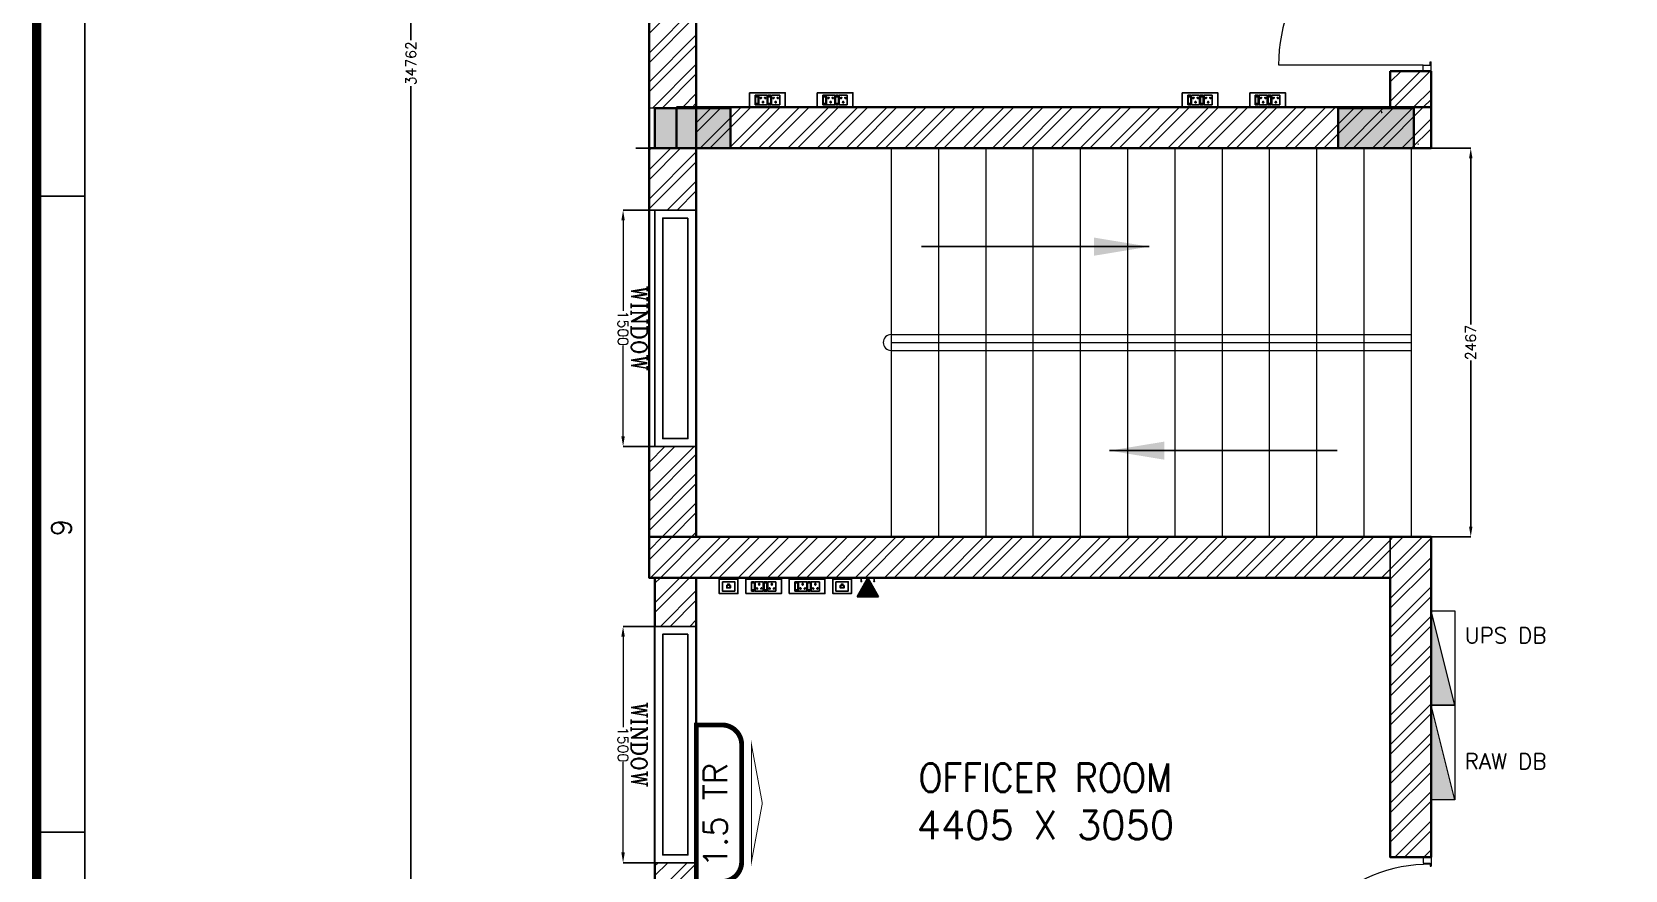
# Model space of a CAD drawing. Extents: x -52083 to 49512, y -145230 to 20224.
# Drawn here: x 15169 to 25283, y -7729 to -2408 of the extents above; entities that cross this region are included whole.
import ezdxf
from ezdxf.enums import TextEntityAlignment as Align

# ---------------------------------------------------------------- set-up
doc = ezdxf.new("R2010")
doc.units = 0
doc.header["$LTSCALE"] = 0.5
doc.header["$MEASUREMENT"] = 0
doc.header["$PDMODE"] = 32
for name, color, linetype, lineweight in [('0-1 AC UNIT', 8, 'Continuous', 25), ('1050x2100 Door', 6, 'Continuous', 5), ('COL', 1, 'Continuous', 35), ('DIM', 3, 'Continuous', 5), ('ELE. DB', 1, 'Continuous', 9), ('ELE.DB', 1, 'Continuous', 20), ('Hatch-1', 8, 'Continuous', 5), ('Sa-Block Text', 7, 'Continuous', 18), ('SILL', 8, 'Continuous', 13), ('wall-1', 7, 'Continuous', 35)]:
    doc.layers.add(name, color=color, linetype=linetype, lineweight=lineweight)
for name, color, linetype in [('Asbuilt', 7, 'Continuous'), ('HATCH', 7, 'Continuous'), ('PDF_Text', 5, 'Continuous'), ('SA-6MRP', 1, 'Continuous'), ('SA-6MUP', 223, 'Continuous'), ('SA-Lan', 3, 'Continuous'), ('SA-Voice', 5, 'Continuous'), ('TITLE', 7, 'Continuous')]:
    doc.layers.add(name, color=color, linetype=linetype)
doc.styles.add('RomanS', font='romans.shx')
doc.styles.get("Standard").update_dxf_attribs({"font": 'romans.shx'})
doc.dimstyles.new('Sa-dim', dxfattribs={"dimtxt": 65, "dimasz": 65, "dimexe": 0, "dimexo": 0, "dimtad": 0, "dimdec": 0, "dimdsep": 46, "dimtxsty": 'Standard', "dimcen": 0, "dimclrd": 256, "dimclre": 7, "dimclrt": 1, "dimadec": 0, "dimazin": 0, "dimtfac": 1, "dimtdec": 0, "dimtmove": 0, "dimatfit": 3, "dimfxl": 1, "dimlwd": -1, "dimarcsym": 0})
pattern_1 = [(45, (71188.27, 2e-13), (-92.80777, 92.80777), []), (45, (71250.15, 2e-13), (-92.80777, 92.80777), [])]

# ---------------------------------------------------------------- blocks, each defined once
blk = doc.blocks.new('*U109')
at = {"color": 5}
blk.add_wipeout([(50, 400), (50, 240), (1450, 240), (1450, 400)], dxfattribs=at)
blk.add_wipeout([(0, 450), (0, 190), (1500, 190), (1500, 450)], dxfattribs=at)
for points in [[(0, 450), (0, 190), (1500, 190), (1500, 450)], [(50, 400), (50, 240), (1450, 240), (1450, 400)]]:
    blk.add_lwpolyline(points, close=True, dxfattribs=at)
blk = doc.blocks.new('*D861')
at = {"layer": 'Defpoints', "color": 0}
for p in [(18922, -6182), (19124, -6182), (19124, -7682)]:
    blk.add_point(p, dxfattribs=at)
at = {"layer": 'DIM', "color": 7, "lineweight": -2}
for p, q in [((19124, -6182), (18922, -6182)), ((19124, -7682), (18922, -7682))]:
    blk.add_line(p, q, dxfattribs=at)
at = {"layer": 'DIM'}
for p, q in [((18922, -6247), (18922, -6822)), ((18922, -7617), (18922, -7043))]:
    blk.add_line(p, q, dxfattribs=at)
for points in [[(18911, -6247), (18933, -6247), (18922, -6182)], [(18911, -7617), (18933, -7617), (18922, -7682)]]:
    blk.add_solid(points, dxfattribs=at)
at = {"layer": 'DIM', "color": 1, "insert": (18922, -6932), "char_height": 65, "attachment_point": 5, "rotation": 270}
blk.add_mtext('1500', dxfattribs=at)
blk = doc.blocks.new('1050x2100')
at = {"layer": '1050x2100 Door'}
for p, q in [((289972, 46662), (289972, 46712)), ((289972, 46712), (290030, 46712)), ((289972, 46662), (289972, 46712)), ((289972, 46662), (290010, 46662)), ((290010, 46662), (290010, 46705)), ((290010, 46705), (290030, 46705)), ((290030, 46705), (290030, 46712)), ((291022, 46712), (290964, 46712)), ((290964, 46705), (290964, 46712)), ((290984, 46705), (290964, 46705)), ((290984, 46662), (290984, 46705)), ((291022, 46662), (290984, 46662)), ((290984, 46662), (290984, 45744)), ((291022, 46662), (291022, 46712))]:
    blk.add_line(p, q, dxfattribs=at)
blk.add_arc((290976, 46703), 959, 179.4701, 270.4563, dxfattribs=at)
blk = doc.blocks.new('*D871')
at = {"layer": 'Defpoints', "color": 0}
for p in [(18922, -3540), (19124, -3540), (19124, -5040)]:
    blk.add_point(p, dxfattribs=at)
at = {"layer": 'DIM', "color": 7, "lineweight": -2}
for p, q in [((19124, -3540), (18922, -3540)), ((19124, -5040), (18922, -5040))]:
    blk.add_line(p, q, dxfattribs=at)
at = {"layer": 'DIM'}
for p, q in [((18922, -3605), (18922, -4179)), ((18922, -4975), (18922, -4400))]:
    blk.add_line(p, q, dxfattribs=at)
for points in [[(18911, -3605), (18933, -3605), (18922, -3540)], [(18911, -4975), (18933, -4975), (18922, -5040)]]:
    blk.add_solid(points, dxfattribs=at)
at = {"layer": 'DIM', "color": 1, "insert": (18922, -4290), "char_height": 65, "attachment_point": 5, "rotation": 270}
blk.add_mtext('1500', dxfattribs=at)
blk = doc.blocks.new('*U587')
at = {"ltscale": 30}
h = blk.add_hatch(dxfattribs=at)
h.set_pattern_fill('ANSI31', color=256, scale=1.368807, angle=0.1071, style=0)
h.set_pattern_definition([(45.107, (-67.5, -58.507), (-3.0788, 3.06731), [])])
h.paths.add_polyline_path([(-68, -59), (0, 61), (68, -59)])
for p, q in [((-68, -59), (0, 61)), ((0, 61), (68, -59)), ((68, -59), (-68, -59))]:
    blk.add_line(p, q, dxfattribs=at)
at = {"linetype": 'Continuous', "ltscale": 12}
blk.add_line((-41, 60), (40, 60), dxfattribs=at)
at = {"ltscale": 12}
for p, q in [((-41, 60), (-41, 42)), ((40, 60), (40, 42))]:
    blk.add_line(p, q, dxfattribs=at)
at = {"ltscale": 30, "const_width": 6.84}
for points in [[(-44, 40, 1), (-37, 40, 1)], [(37, 40, 1), (44, 40, 1)]]:
    blk.add_lwpolyline(points, format="xyb", close=True, dxfattribs=at)
blk = doc.blocks.new('*U590')
at = {"layer": '0-1 AC UNIT', "color": 3, "const_width": 31.2}
blk.add_lwpolyline([(-272, -288), (471, -288, 0.414214), (596, -162), (596, 0), (-398, 0), (-398, -162, 0.414214)], format="xyb", close=True, dxfattribs=at)
at = {"layer": '0-1 AC UNIT', "color": 3, "const_width": 6.25}
blk.add_lwpolyline([(471, -350), (99, -419), (-272, -350), (471, -350)], dxfattribs=at)
blk = doc.blocks.new('*U592')
at = {"ltscale": 300}
for p, q in [((-78, 30), (-78, -30)), ((-78, 30), (-78, -30)), ((-57, 30), (-78, 30)), ((-78, 30), (-57, 30)), ((-76, 23), (-76, -23)), ((-59, 23), (-76, 23)), ((-59, -23), (-59, 23)), ((-57, -30), (-57, 30)), ((-54, 30), (-2, 30)), ((-54, -30), (-54, 30)), ((-2, 30), (-2, -30)), ((2, 30), (2, -30)), ((2, 30), (2, -30)), ((22, 30), (2, 30)), ((2, 30), (22, 30)), ((3, 23), (3, -23)), ((21, 23), (3, 23)), ((21, -23), (21, 23)), ((22, -30), (22, 30)), ((26, -30), (26, 30)), ((26, 30), (78, 30)), ((78, 30), (78, -30)), ((-78, -30), (-57, -30)), ((-76, -21), (-59, -21)), ((-76, -23), (-59, -23)), ((-2, -30), (-54, -30)), ((2, -30), (22, -30)), ((3, -21), (21, -21)), ((3, -23), (21, -23)), ((78, -30), (26, -30))]:
    blk.add_line(p, q, dxfattribs=at)
blk.add_lwpolyline([(-113, -46), (113, -46), (113, 46), (-113, 46)], close=True, dxfattribs=at)
for centre, radius, start, end in [((-28, 15), 4.06, 307.1584, 232.8416), ((-28, 11), 2.59, 161.4031, 18.5969), ((52, 15), 4.06, 307.1584, 232.8416), ((52, 11), 2.59, 161.4031, 18.5969), ((-43, -12), 3.5, 5.2689, 272.51), ((-40, -14), 2.82, 202.6838, 75.0951), ((-16, -14), 2.82, 104.9049, 337.3162), ((-13, -12), 3.5, 267.49, 174.7311), ((37, -12), 3.5, 5.2689, 272.51), ((40, -14), 2.82, 202.6838, 75.0951), ((64, -14), 2.82, 104.9049, 337.3162), ((67, -12), 3.5, 267.49, 174.7311)]:
    blk.add_arc(centre, radius, start, end, dxfattribs=at)
at = {"layer": 'Sa-Block Text', "flags": 1}
for tag, p in [('PROJECTNAME', (102, 776)), ('FLOOR', (102, 686)), ('LABNAME', (102, 577)), ('ITEMNO:', (102, 480))]:
    blk.add_attdef(tag, text='', height=65, dxfattribs=at).set_placement(p, align=Align.MIDDLE_CENTER)
at = {"layer": 'Sa-Block Text'}
blk.add_attdef('CATALOGUE', text='', height=65, dxfattribs=at).set_placement((102, 361), align=Align.MIDDLE_CENTER)
blk = doc.blocks.new('*U593')
for p, q in [((-78, 30), (-78, -30)), ((-78, 30), (-78, -30)), ((-57, 30), (-78, 30)), ((-78, 30), (-57, 30)), ((-76, 23), (-76, -23)), ((-59, 23), (-76, 23)), ((-59, -23), (-59, 23)), ((-57, -30), (-57, 30)), ((-54, 30), (-2, 30)), ((-54, -30), (-54, 30)), ((-2, 30), (-2, -30)), ((2, 30), (2, -30)), ((2, 30), (2, -30)), ((22, 30), (2, 30)), ((2, 30), (22, 30)), ((3, 23), (3, -23)), ((21, 23), (3, 23)), ((21, -23), (21, 23)), ((22, -30), (22, 30)), ((26, -30), (26, 30)), ((26, 30), (78, 30)), ((78, 30), (78, -30)), ((-78, -30), (-57, -30)), ((-76, -21), (-59, -21)), ((-76, -23), (-59, -23)), ((-2, -30), (-54, -30)), ((2, -30), (22, -30)), ((3, -21), (21, -21)), ((3, -23), (21, -23)), ((78, -30), (26, -30))]:
    blk.add_line(p, q)
blk.add_lwpolyline([(-113, -46), (113, -46), (113, 46), (-113, 46)], close=True)
for centre, radius, start, end in [((-28, 15), 4.06, 307.1584, 232.8416), ((-28, 11), 2.59, 161.4031, 18.5969), ((52, 15), 4.06, 307.1584, 232.8416), ((52, 11), 2.59, 161.4031, 18.5969), ((-43, -12), 3.5, 5.2689, 272.51), ((-40, -14), 2.82, 202.6838, 75.0951), ((-16, -14), 2.82, 104.9049, 337.3162), ((-13, -12), 3.5, 267.49, 174.7311), ((37, -12), 3.5, 5.2689, 272.51), ((40, -14), 2.82, 202.6838, 75.0951), ((64, -14), 2.82, 104.9049, 337.3162), ((67, -12), 3.5, 267.49, 174.7311)]:
    blk.add_arc(centre, radius, start, end)
at = {"layer": 'Sa-Block Text', "flags": 1}
for tag, p in [('PROJECTNAME', (15, 619)), ('FLOOR', (15, 530)), ('LABNAME', (15, 420)), ('ITEMNO:', (15, 323))]:
    blk.add_attdef(tag, text='', height=65, dxfattribs=at).set_placement(p, align=Align.MIDDLE_CENTER)
at = {"layer": 'Sa-Block Text'}
blk.add_attdef('CATALOGUE', text='', height=65, dxfattribs=at).set_placement((15, 174), align=Align.MIDDLE_CENTER)
blk = doc.blocks.new('*U594')
for points in [[(-59, 46), (59, 46), (59, -46), (-59, -46)], [(-39, 30), (39, 30), (39, -30), (-39, -30)], [(12, 6), (5, 6), (5, 15), (-5, 15), (-5, 6), (-12, 6), (-12, -10), (12, -10)], [(11, 4), (4, 4), (4, 13), (-4, 13), (-4, 4), (-11, 4), (-11, -9), (11, -9)]]:
    blk.add_lwpolyline(points, close=True)
at = {"layer": 'Sa-Block Text', "flags": 1}
for tag, p in [('PROJECTNAME', (15, 671)), ('FLOOR', (15, 581)), ('LABNAME', (15, 472)), ('ITEMNO:', (15, 374))]:
    blk.add_attdef(tag, text='', height=65, dxfattribs=at).set_placement(p, align=Align.MIDDLE_CENTER)
at = {"layer": 'Sa-Block Text'}
blk.add_attdef('CATALOGUE', text='', height=65, dxfattribs=at).set_placement((15, 223), align=Align.MIDDLE_CENTER)
blk = doc.blocks.new('A$C66962185')
at = {"layer": 'TITLE'}
for p, q in [((203723, -139882), (1210, -139882)), ((85375, -141178), (85375, -139882)), ((102467, -141178), (102467, -139882))]:
    blk.add_line(p, q, dxfattribs=at)
at = {"layer": 'TITLE', "const_width": 250}
blk.add_lwpolyline([(205020, 0), (205020, -141178), (0, -141178), (0, 0)], close=True, dxfattribs=at)
at = {"layer": 'TITLE', "style": 'RomanS'}
blk.add_text('6', height=537, dxfattribs=at).set_placement((94285, -140511), align=Align.MIDDLE)
blk = doc.blocks.new('*U130')
for p, q in [((-78, 30), (-78, -30)), ((-78, 30), (-78, -30)), ((-57, 30), (-78, 30)), ((-78, 30), (-57, 30)), ((-76, 23), (-76, -23)), ((-59, 23), (-76, 23)), ((-59, -23), (-59, 23)), ((-57, -30), (-57, 30)), ((-54, 30), (-2, 30)), ((-54, -30), (-54, 30)), ((-2, 30), (-2, -30)), ((2, 30), (2, -30)), ((2, 30), (2, -30)), ((22, 30), (2, 30)), ((2, 30), (22, 30)), ((3, 23), (3, -23)), ((21, 23), (3, 23)), ((21, -23), (21, 23)), ((22, -30), (22, 30)), ((26, -30), (26, 30)), ((26, 30), (78, 30)), ((78, 30), (78, -30)), ((-78, -30), (-57, -30)), ((-76, -21), (-59, -21)), ((-76, -23), (-59, -23)), ((-2, -30), (-54, -30)), ((2, -30), (22, -30)), ((3, -21), (21, -21)), ((3, -23), (21, -23)), ((78, -30), (26, -30))]:
    blk.add_line(p, q)
blk.add_lwpolyline([(-113, -46), (113, -46), (113, 46), (-113, 46)], close=True)
for centre, radius, start, end in [((-28, 15), 4.06, 307.1584, 232.8416), ((-28, 11), 2.59, 161.4031, 18.5969), ((52, 15), 4.06, 307.1584, 232.8416), ((52, 11), 2.59, 161.4031, 18.5969), ((-43, -12), 3.5, 5.2689, 272.51), ((-40, -14), 2.82, 202.6838, 75.0951), ((-16, -14), 2.82, 104.9049, 337.3162), ((-13, -12), 3.5, 267.49, 174.7311), ((37, -12), 3.5, 5.2689, 272.51), ((40, -14), 2.82, 202.6838, 75.0951), ((64, -14), 2.82, 104.9049, 337.3162), ((67, -12), 3.5, 267.49, 174.7311)]:
    blk.add_arc(centre, radius, start, end)
at = {"layer": 'Sa-Block Text', "flags": 1}
for tag, p in [('PROJECTNAME', (15, 619)), ('FLOOR', (15, 530)), ('LABNAME', (15, 420)), ('ITEMNO:', (15, 323))]:
    blk.add_attdef(tag, text='', height=65, dxfattribs=at).set_placement(p, align=Align.MIDDLE_CENTER)
at = {"layer": 'Sa-Block Text'}
blk.add_attdef('CATALOGUE', text='', height=65, dxfattribs=at).set_placement((15, 174), align=Align.MIDDLE_CENTER)
blk = doc.blocks.new('*U131')
at = {"ltscale": 300}
for p, q in [((-78, 30), (-78, -30)), ((-78, 30), (-78, -30)), ((-57, 30), (-78, 30)), ((-78, 30), (-57, 30)), ((-76, 23), (-76, -23)), ((-59, 23), (-76, 23)), ((-59, -23), (-59, 23)), ((-57, -30), (-57, 30)), ((-54, 30), (-2, 30)), ((-54, -30), (-54, 30)), ((-2, 30), (-2, -30)), ((2, 30), (2, -30)), ((2, 30), (2, -30)), ((22, 30), (2, 30)), ((2, 30), (22, 30)), ((3, 23), (3, -23)), ((21, 23), (3, 23)), ((21, -23), (21, 23)), ((22, -30), (22, 30)), ((26, -30), (26, 30)), ((26, 30), (78, 30)), ((78, 30), (78, -30)), ((-78, -30), (-57, -30)), ((-76, -21), (-59, -21)), ((-76, -23), (-59, -23)), ((-2, -30), (-54, -30)), ((2, -30), (22, -30)), ((3, -21), (21, -21)), ((3, -23), (21, -23)), ((78, -30), (26, -30))]:
    blk.add_line(p, q, dxfattribs=at)
blk.add_lwpolyline([(-113, -46), (113, -46), (113, 46), (-113, 46)], close=True, dxfattribs=at)
for centre, radius, start, end in [((-28, 15), 4.06, 307.1584, 232.8416), ((-28, 11), 2.59, 161.4031, 18.5969), ((52, 15), 4.06, 307.1584, 232.8416), ((52, 11), 2.59, 161.4031, 18.5969), ((-43, -12), 3.5, 5.2689, 272.51), ((-40, -14), 2.82, 202.6838, 75.0951), ((-16, -14), 2.82, 104.9049, 337.3162), ((-13, -12), 3.5, 267.49, 174.7311), ((37, -12), 3.5, 5.2689, 272.51), ((40, -14), 2.82, 202.6838, 75.0951), ((64, -14), 2.82, 104.9049, 337.3162), ((67, -12), 3.5, 267.49, 174.7311)]:
    blk.add_arc(centre, radius, start, end, dxfattribs=at)
at = {"layer": 'Sa-Block Text', "flags": 1}
for tag, p in [('PROJECTNAME', (102, 776)), ('FLOOR', (102, 686)), ('LABNAME', (102, 577)), ('ITEMNO:', (102, 480))]:
    blk.add_attdef(tag, text='', height=65, dxfattribs=at).set_placement(p, align=Align.MIDDLE_CENTER)
at = {"layer": 'Sa-Block Text'}
blk.add_attdef('CATALOGUE', text='', height=65, dxfattribs=at).set_placement((102, 361), align=Align.MIDDLE_CENTER)
blk = doc.blocks.new('*D885')
at = {"color": 7, "lineweight": -2}
for p, q in [((19087, 14774), (17575, 14774)), ((19124, -19988), (17575, -19988))]:
    blk.add_line(p, q, dxfattribs=at)
for p, q in [((17575, 14709), (17575, -2461)), ((17575, -19923), (17575, -2753))]:
    blk.add_line(p, q)
for points in [[(17565, 14709), (17586, 14709), (17575, 14774)], [(17565, -19923), (17586, -19923), (17575, -19988)]]:
    blk.add_solid(points)
at = {"layer": 'Defpoints', "color": 0}
for p in [(19087, 14774), (17575, -19988), (19124, -19988)]:
    blk.add_point(p, dxfattribs=at)
at = {"color": 1, "insert": (17575, -2607), "char_height": 65, "attachment_point": 5, "rotation": 90}
blk.add_mtext('34762', dxfattribs=at)
blk = doc.blocks.new('FREAWFRED')
at = {"layer": 'ELE.DB'}
h = blk.add_hatch(color=1, dxfattribs=at)
h.dxf.hatch_style = 1
h.paths.add_polyline_path([(150, 0), (150, 600), (0, 600)])
blk.add_line((0, 600), (150, 0), dxfattribs=at)
blk.add_lwpolyline([(0, 0), (0, 600), (150, 600), (150, 0)], close=True, dxfattribs=at)
blk = doc.blocks.new('UPS DB')
at = {"layer": 'HATCH'}
h = blk.add_hatch(color=3, dxfattribs=at)
h.dxf.hatch_style = 1
h.paths.add_polyline_path([(0, -150), (600, -150), (600, 0)])
at = {"layer": 'ELE. DB', "color": 3}
blk.add_line((600, 0), (0, -150), dxfattribs=at)
blk.add_lwpolyline([(0, 0), (600, 0), (600, -150), (0, -150)], close=True, dxfattribs=at)
blk = doc.blocks.new('*D1235')
at = {"color": 7, "lineweight": -2}
for p, q in [((24051, -3146), (24303, -3146)), ((24051, -5613), (24303, -5613)), ((25836, -11895), (25836, -12051)), ((33516, -11895), (33516, -12051))]:
    blk.add_line(p, q, dxfattribs=at)
for p, q in [((24303, -3211), (24303, -4265)), ((24303, -5548), (24303, -4495)), ((25901, -12051), (29561, -12051)), ((33451, -12051), (29791, -12051))]:
    blk.add_line(p, q)
for points in [[(24292, -3211), (24314, -3211), (24303, -3146)], [(24292, -5548), (24314, -5548), (24303, -5613)], [(25901, -12040), (25901, -12062), (25836, -12051)], [(33451, -12040), (33451, -12062), (33516, -12051)]]:
    blk.add_solid(points)
at = {"layer": 'Defpoints', "color": 0}
for p in [(24051, -3146), (24051, -5613), (24303, -5613), (25836, -11895), (33516, -11895), (33516, -12051)]:
    blk.add_point(p, dxfattribs=at)
at = {"color": 1, "insert": (24303, -4380), "char_height": 65, "attachment_point": 5, "rotation": 90}
blk.add_mtext('2467', dxfattribs=at)
at = {"color": 1, "insert": (29676, -12051), "char_height": 65, "attachment_point": 5}
blk.add_mtext('7680', dxfattribs=at)

msp = doc.modelspace()

# ---------------------------------------------------------------- hatches: boundary and pattern name
at = {"layer": 'COL'}
h = msp.add_hatch(color=256, dxfattribs=at)
h.dxf.hatch_style = 1
h.paths.add_polyline_path([(19604, -2891.3), (19124, -2891.3), (19124, -3146.3), (19604, -3146.3)])
h = msp.add_hatch(color=256, dxfattribs=at)
h.dxf.hatch_style = 1
h.paths.add_polyline_path([(23942, -2891.3), (23462, -2891.3), (23462, -3146.3), (23942, -3146.3)])
at = {"layer": 'Hatch-1'}
h = msp.add_hatch(dxfattribs=at)
h.set_pattern_fill('ANSI32,_O', color=256, scale=350)
h.set_pattern_definition(pattern_1)
h.paths.add_polyline_path([(19086.9, -1857.6), (19386.9, -1857.6), (19386.9, -2891.3), (19086.9, -2891.3)])
h = msp.add_hatch(dxfattribs=at)
h.set_pattern_fill('ANSI32,_O', color=256, scale=350)
h.set_pattern_definition(pattern_1)
h.paths.add_polyline_path([(23791, -2656.3), (24051, -2656.3), (24051, -2886.3), (23791, -2886.3)])
h = msp.add_hatch(dxfattribs=at)
h.set_pattern_fill('ANSI32,_O', color=256, scale=350)
h.set_pattern_definition(pattern_1)
h.paths.add_polyline_path([(19386.9, -3146.3), (24051, -3146.3), (24051, -2886.3), (19386.9, -2886.3)])
h = msp.add_hatch(dxfattribs=at)
h.set_pattern_fill('ANSI32,_O', color=256, scale=350)
h.set_pattern_definition(pattern_1)
h.paths.add_polyline_path([(23791, -5873.3), (19086.9, -5873.3), (19086.9, -5613.3), (23791, -5613.3)])
h = msp.add_hatch(dxfattribs=at)
h.set_pattern_fill('ANSI32,_O', color=256, scale=350)
h.set_pattern_definition(pattern_1)
h.paths.add_polyline_path([(23791, -5613.4), (24051, -5613.4), (24051, -7646.3), (23791, -7646.3)])

# ---------------------------------------------------------------- linework, layer by layer
msp.add_line((23791, -7646.3, 2637.8), (24051, -7646.3, 2637.8))
at = {"color": 254, "lineweight": 0, "true_color": 0xdbdbdb, "elevation": 2637.8}
msp.add_lwpolyline([(23970.7, -3120.1), (23966.7, -3120.1)], close=True, dxfattribs=at)
at = {"layer": 'Asbuilt'}
for p, q in [((19262, -2886.3, 2637.8), (23942, -2886.3, 2637.8)), ((19002, -3146.3, 2637.8), (23942, -3146.3, 2637.8)), ((23791, -5873.3, 2637.8), (19086.9, -5873.3, 2637.8)), ((23791, -5873.3, 2637.8), (23791, -7646.3, 2637.8))]:
    msp.add_line(p, q, dxfattribs=at)
at = {"layer": 'COL', "elevation": 2637.8}
for points in [[(19604, -3146.3), (19604, -2891.3), (19124, -2891.3), (19124, -3146.3)], [(19266, -2918.5), (19262, -2918.5)], [(23942, -3146.3), (23942, -2891.3), (23462, -2891.3), (23462, -3146.3)], [(23733.5, -2918.5), (23737.5, -2918.5)]]:
    msp.add_lwpolyline(points, close=True, dxfattribs=at)
at = {"layer": 'Hatch-1', "elevation": 2637.8}
for points in [[(19086.9, -1857.6), (19386.9, -1857.6), (19386.9, -2891.3), (19086.9, -2891.3)], [(23791, -2656.3), (24051, -2656.3), (24051, -2886.3), (23791, -2886.3)], [(19386.9, -3146.3), (24051, -3146.3), (24051, -2886.3), (19386.9, -2886.3)], [(23791, -5873.3), (19086.9, -5873.3), (19086.9, -5613.3), (23791, -5613.3)], [(23791, -5613.4), (24051, -5613.4), (24051, -7646.3), (23791, -7646.3)]]:
    msp.add_lwpolyline(points, close=True, dxfattribs=at)
at = {"layer": 'SILL'}
for p, q in [((20624, -3146.3, 2637.8), (20624, -5613.3, 2637.8)), ((20924, -3146.3, 2637.8), (20924, -5613.3, 2637.8)), ((21224, -3146.3, 2637.8), (21224, -5613.3, 2637.8)), ((21524, -3146.3, 2637.8), (21524, -5613.3, 2637.8)), ((21824, -3146.3, 2637.8), (21824, -5613.3, 2637.8)), ((22124, -3146.3, 2637.8), (22124, -5613.3, 2637.8)), ((22424, -3146.3, 2637.8), (22424, -5613.3, 2637.8)), ((22724, -3146.3, 2637.8), (22724, -5613.3, 2637.8)), ((23024, -3146.3, 2637.8), (23024, -5613.3, 2637.8)), ((23324, -3146.3, 2637.8), (23324, -5613.3, 2637.8)), ((23624, -3146.3, 2637.8), (23624, -5613.3, 2637.8)), ((23924, -3146.3, 2637.8), (23924, -5613.3, 2637.8))]:
    msp.add_line(p, q, dxfattribs=at)
at = {"layer": 'SILL', "color": 30}
for p, q in [((20624, -4329.8, 2637.8), (23924, -4329.8, 2637.8)), ((20624, -4379.8, 2637.8), (23924, -4379.8, 2637.8)), ((20624, -4429.8, 2637.8), (23924, -4429.8, 2637.8))]:
    msp.add_line(p, q, dxfattribs=at)
msp.add_arc((20624, -4379.8, 2637.8), 50, 90, 270, dxfattribs=at)
at = {"layer": 'wall-1', "color": 7}
for p, q in [((19086.9, 14513.7, 2637.8), (19086.9, -3146.3, 2637.8)), ((19386.9, -3128.7, 2637.8), (19386.9, 428.7, 2637.8)), ((19386.9, -3146.3, 2637.8), (19386.9, -2891.3, 2637.8)), ((19086.9, -3146.3, 2637.8), (19386.9, -3146.3, 2637.8)), ((19086.9, -5613.3, 2637.8), (19086.9, -3146.3, 2637.8)), ((19386.9, -3146.3, 2637.8), (19386.9, -5613.3, 2637.8))]:
    msp.add_line(p, q, dxfattribs=at)
at = {"layer": 'wall-1'}
for p, q in [((23791, -2656.3, 2637.8), (23791, -2886.3, 2637.8)), ((24051, -2656.3, 2637.8), (23791, -2656.3, 2637.8)), ((24051, -2656.3, 2637.8), (24051, -2886.3, 2637.8))]:
    msp.add_line(p, q, dxfattribs=at)
at = {"layer": 'wall-1', "elevation": 2637.8}
msp.add_lwpolyline([(19262, -2886.3), (24051, -2886.3), (24051, -3146.3), (19262, -3146.3)], close=True, dxfattribs=at)
at = {"layer": 'wall-1', "color": 7, "elevation": 2637.8}
for points in [[(23791, -5873.4), (19086.9, -5873.3), (19086.9, -5613.3), (24051, -5613.4)], [(24051, -5613.4), (24051, -7646.3), (23791, -7646.3), (23791, -5873.3)]]:
    msp.add_lwpolyline(points, dxfattribs=at)
msp.add_lwpolyline([(19386.9, -5873.3), (19124, -5873.3), (19124, -19728.3), (19384, -19728.3)], close=True, dxfattribs=at)

# ---------------------------------------------------------------- block references
at = {"layer": '1050x2100 Door', "rotation": 270}
for p in [(-22660.7, 288365.6, 2637.8), (-22660.7, 282325.6, 2637.8)]:
    msp.add_blockref('1050x2100', p, dxfattribs=at)
at = {"layer": 'ELE. DB', "rotation": 270}
msp.add_blockref('UPS DB', (24201, -6082.7, 2637.8), dxfattribs=at)
msp.add_blockref('UPS DB', (24201, -6082.7, 2637.8), dxfattribs=at)
at = {"layer": 'ELE.DB', "linetype": 'ByBlock', "rotation": 180}
msp.add_blockref('FREAWFRED', (24200.9, -6682.7, 2637.8), dxfattribs=at)
msp.add_blockref('FREAWFRED', (24200.9, -6682.7, 2637.8), dxfattribs=at)
at = {"layer": 'SA-6MRP', "color": 7, "xscale": -1, "rotation": 180}
for p in [(19838.5, -2840.3, 2637.8), (22584.1, -2840.3, 2637.8)]:
    msp.add_blockref('*U131', p, dxfattribs=at)
at = {"layer": 'SA-6MRP'}
msp.add_blockref('*U592', (20090.2, -5928, 2637.8), dxfattribs=at)
at = {"layer": 'SA-6MUP', "color": 7, "xscale": -1, "rotation": 180}
for p in [(20267.5, -2840.3, 2637.8), (23013.2, -2840.3, 2637.8)]:
    msp.add_blockref('*U130', p, dxfattribs=at)
at = {"layer": 'SA-6MUP'}
msp.add_blockref('*U593', (19814.2, -5928, 2637.8), dxfattribs=at)
at = {"layer": 'SA-Lan'}
for p in [(19591.8, -5928, 2637.8), (20312.6, -5928, 2637.8)]:
    msp.add_blockref('*U594', p, dxfattribs=at)
at = {"layer": 'SA-Voice'}
msp.add_blockref('*U587', (20475.4, -5935.5, 2637.8), dxfattribs=at)

# ---------------------------------------------------------------- texts
at = {"color": 240, "char_height": 100, "width": 1311.588, "attachment_point": 1, "style": 'RomanS'}
for s, insert in [('UPS DB', (24265.2, -6188.9, 2637.8)), ('RAW DB', (24265.2, -6988.5, 2637.8))]:
    msp.add_mtext(s, dxfattribs=dict(at, insert=insert))
at = {"layer": 'PDF_Text', "char_height": 100, "attachment_point": 2, "rotation": 270, "style": 'RomanS'}
for insert in [(19074, -4289.7, 2637.8), (19074, -6932, 2637.8)]:
    msp.add_mtext('{\\Fromanc|c0;WINDOW}', dxfattribs=dict(at, insert=insert))
at = {"layer": 'PDF_Text', "insert": (21603, -7292.8, 2637.8), "char_height": 180, "width": 2461.8, "attachment_point": 5, "style": 'RomanS'}
msp.add_mtext('\\pt1980;{\\W0.9;OFFICER ROOM\\P\\ptz;\\W1;\\C0;4405 X 3050}', dxfattribs=at)

# ---------------------------------------------------------------- dimensions: what is measured, and where the dimension line sits
at = {"color": 5}
dim = msp.add_linear_dim(base=(24302.9, -5613.4, 2637.8), p1=(24051, -3146.3, 2637.8), p2=(24051, -5613.4, 2637.8), angle=90, dimstyle='Sa-dim', dxfattribs=at)
dim.commit()
dim.dimension.update_dxf_attribs({"geometry": '*D1235', "text_midpoint": (24302.9, -4379.8, 2637.8)})
dim = msp.add_linear_dim(base=(33516, -12050.8, 2637.8), p1=(25836, -11895.3, 2637.8), p2=(33516, -11895.3, 2637.8), dimstyle='Sa-dim', dxfattribs=at)
dim.commit()
dim.dimension.update_dxf_attribs({"geometry": '*D1235', "text_midpoint": (29676, -12050.8, 2637.8)})

# ---------------------------------------------------------------- leaders
at = {"layer": 'Asbuilt', "color": 1}
for points in [[(22262.1, -3771.3, 2637.8), (20815.9, -3771.3, 2637.8)], [(22008.8, -5066.2, 2637.8), (23454.9, -5066.2, 2637.8)]]:
    msp.add_leader(points, dimstyle='Sa-dim', override={"dimasz": 350, "dimgap": 0.09, "dimtad": 0, "dimclrd": 1}, dxfattribs=at)

# ---------------------------------------------------------------- next in the draw order: block references
at = {"rotation": 270}
for p in [(18934, -3539.7, 2637.8), (18934, -6182, 2637.8)]:
    msp.add_blockref('*U109', p, dxfattribs=at)

# ---------------------------------------------------------------- next in the draw order: hatches: boundary and pattern name
at = {"layer": 'Hatch-1'}
h = msp.add_hatch(dxfattribs=at)
h.set_pattern_fill('ANSI32,_O', color=256, scale=350)
h.set_pattern_definition(pattern_1)
h.paths.add_polyline_path([(19386.9, -3146.3), (19086.9, -3146.3), (19086.9, -3539.7), (19386.9, -3539.7)])
h = msp.add_hatch(dxfattribs=at)
h.set_pattern_fill('ANSI32,_O', color=256, scale=350)
h.set_pattern_definition(pattern_1)
h.paths.add_polyline_path([(19086.9, -5039.7), (19386.9, -5039.7), (19386.9, -5613.3), (19086.9, -5613.3)])
h = msp.add_hatch(dxfattribs=at)
h.set_pattern_fill('ANSI32,_O', color=256, scale=350)
h.set_pattern_definition(pattern_1)
h.paths.add_polyline_path([(19124, -6182), (19386.9, -6182), (19386.9, -5873.3), (19124, -5873.3)])
h = msp.add_hatch(dxfattribs=at)
h.set_pattern_fill('ANSI32,_O', color=256, scale=350)
h.set_pattern_definition(pattern_1)
h.paths.add_polyline_path([(19386.3, -8926.3), (19124, -8926.3), (19124, -7682), (19386.3, -7682)])

# ---------------------------------------------------------------- next in the draw order: linework, layer by layer
at = {"layer": 'Hatch-1', "elevation": 2637.8}
for points in [[(19386.9, -3146.3), (19086.9, -3146.3), (19086.9, -3539.7), (19386.9, -3539.7)], [(19086.9, -5039.7), (19386.9, -5039.7), (19386.9, -5613.3), (19086.9, -5613.3)], [(19124, -6182), (19386.9, -6182), (19386.9, -5873.3), (19124, -5873.3)], [(19386.3, -8926.3), (19124, -8926.3), (19124, -7682), (19386.3, -7682)]]:
    msp.add_lwpolyline(points, close=True, dxfattribs=at)

# ---------------------------------------------------------------- next in the draw order: block references
at = {"layer": '0-1 AC UNIT', "rotation": 90}
msp.add_blockref('*U590', (19386.9, -7403.5, 2637.8), dxfattribs=at)
at = {"layer": 'TITLE', "xscale": 0.2362210059282006, "yscale": 0.2362210059282006, "zscale": 0.2362210059282006, "rotation": 270}
msp.add_blockref('A$C66962185', (48547.8, 16717.1, 2637.8), dxfattribs=at)

# ---------------------------------------------------------------- next in the draw order: texts
at = {"layer": '0-1 AC UNIT', "color": 3, "insert": (19432.8, -7379, 2637.8), "char_height": 150, "width": 1266.161, "attachment_point": 2, "rotation": 90, "line_spacing_factor": 1.171839, "style": 'RomanS'}
msp.add_mtext('1.5 TR', dxfattribs=at)

# ---------------------------------------------------------------- next in the draw order: dimensions: what is measured, and where the dimension line sits
at = {"color": 240}
dim = msp.add_linear_dim(base=(17575.4, -19988.3, 2637.8), p1=(19086.9, 14773.7, 2637.8), p2=(19124, -19988.3, 2637.8), angle=90, dimstyle='Sa-dim', dxfattribs=at)
dim.commit()
dim.dimension.update_dxf_attribs({"geometry": '*D885', "text_midpoint": (17575.4, -2607.3, 2637.8)})
at = {"layer": 'DIM', "color": 7}
for base, p1, p2, picture, middle in [((18921.7, -3539.7, 2637.8), (19124, -5039.7, 2637.8), (19124, -3539.7, 2637.8), '*D871', (18921.7, -4289.7, 2637.8)), ((18921.7, -6182, 2637.8), (19124, -7682, 2637.8), (19124, -6182, 2637.8), '*D861', (18921.7, -6932, 2637.8))]:
    dim = msp.add_linear_dim(base=base, p1=p1, p2=p2, angle=90, dimstyle='Sa-dim', dxfattribs=at)
    dim.commit()
    dim.dimension.update_dxf_attribs({"geometry": picture, "text_midpoint": middle, "text_rotation": 270})

doc.saveas('drawing.dxf')
